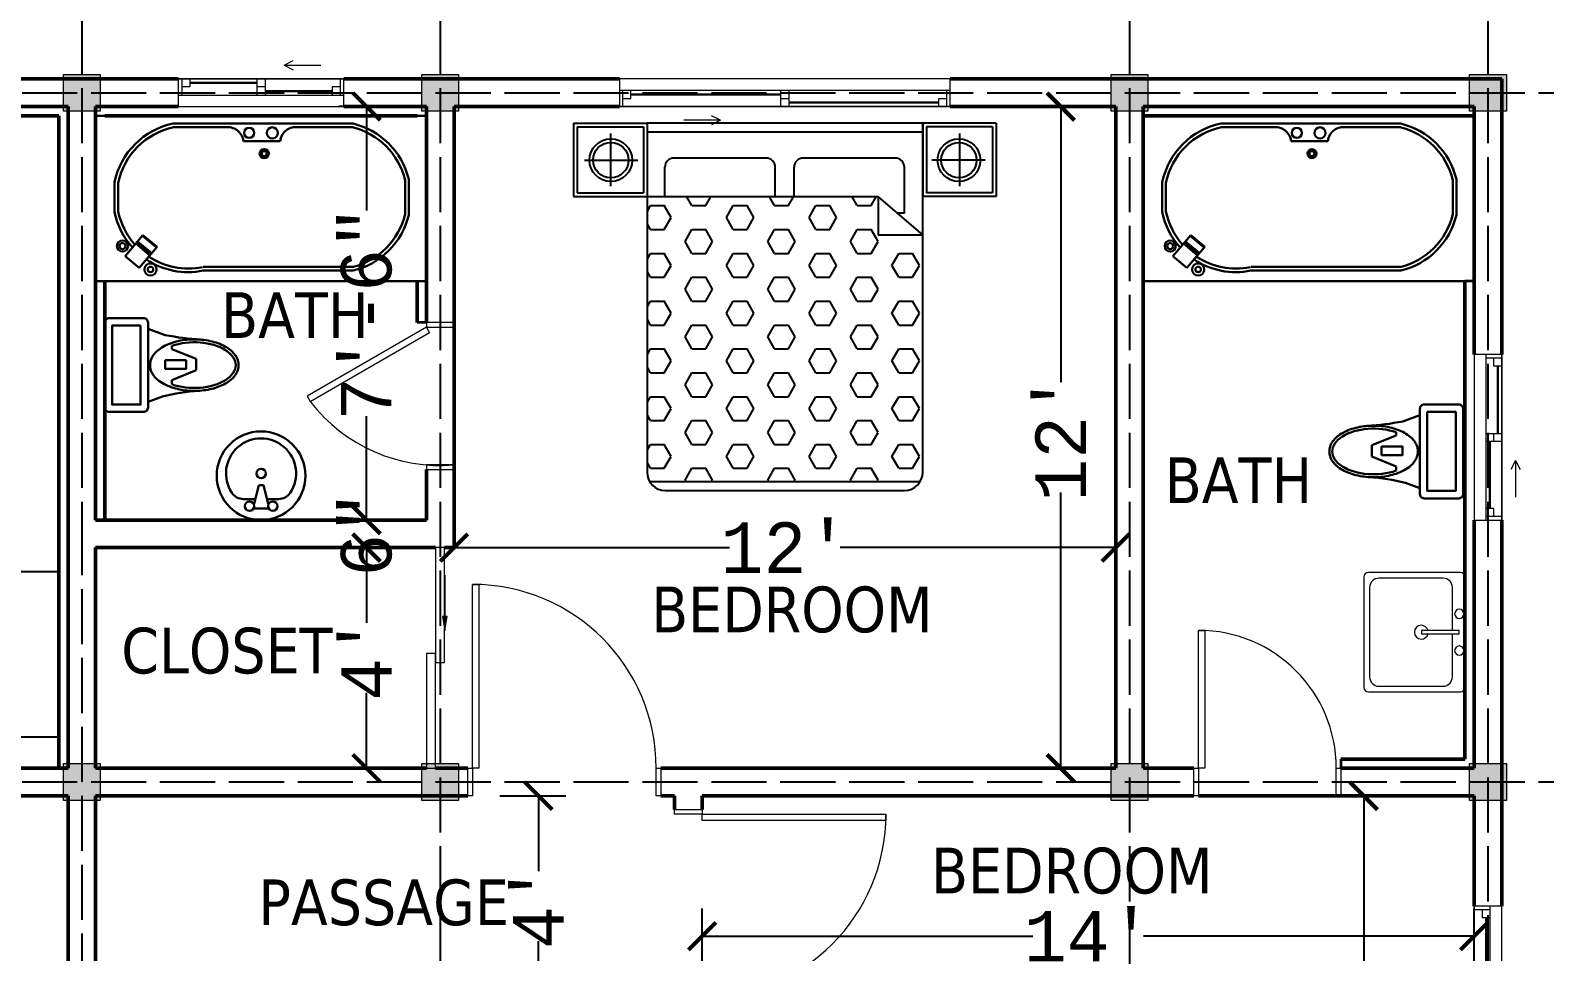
# Model space of a CAD drawing. Header units: inches. Extents: x 8351 to 42256, y 21052 to 33437.
# Drawn here: x 40196.5 to 40526, y 33030.8 to 33231.3 of the extents above; entities that cross this region are included whole.
import ezdxf

# ---------------------------------------------------------------- set-up
doc = ezdxf.new("R2010")
doc.units = ezdxf.units.IN
doc.header["$MEASUREMENT"] = 0
doc.linetypes.add('ACAD_ISO02W100', pattern=[15, 12, -3])
for name, color, linetype, lineweight in [('A-COLS', 52, 'Continuous', 9), ('A-DETL-GENF', 92, 'Continuous', 9), ('A-DIM', 7, 'Continuous', 25), ('A-DOOR', 10, 'Continuous', 13), ('A-DOOR-FRAM', 31, 'Continuous', 20), ('A-GLAZ', 160, 'Continuous', 13), ('A-PLUMBING', 6, 'Continuous', 30), ('A-TEXT', 7, 'Continuous', 25), ('A-WALL', 7, 'Continuous', 35), ('P-SANR-FIXT', 220, 'Continuous', 9)]:
    doc.layers.add(name, color=color, linetype=linetype, lineweight=lineweight)
doc.layers.add('A-FUNTURE', color=241, linetype='Continuous')
doc.layers.add('A-G-BEAM', color=8, linetype='ACAD_ISO02W100')
doc.styles.add('ATT', font='txt')
doc.styles.add('PDF Tahoma', font='tahoma.ttf')
doc.styles.get("Standard").update_dxf_attribs({"font": 'consolab.ttf', "height": 11})
doc.dimstyles.get("Standard").update_dxf_attribs({"dimtxt": 11, "dimasz": 6, "dimexe": 6, "dimexo": 16, "dimgap": 0.09, "dimtad": 0, "dimdec": 0, "dimzin": 0, "dimdsep": 46, "dimlunit": 4, "dimtxsty": 'Standard', "dimblk": 'ARCHTICK', "dimcen": 0.09, "dimclrd": 256, "dimclre": 256, "dimclrt": 256, "dimadec": 0, "dimazin": 0, "dimtfac": 1, "dimtdec": 0, "dimtix": 1, "dimtofl": 0, "dimtmove": 0, "dimatfit": 2, "dimldrblk": 'ARCHTICK', "dimfxl": 1, "dimtolj": 1, "dimtzin": 0, "dimlwd": -1, "dimlwe": -1, "dimarcsym": 0})

# ---------------------------------------------------------------- blocks, each defined once
blk = doc.blocks.new('M_Door-Interior-Single-Full Glass-Wood - M_Door-Interior-Single-Full Glass-Wood-325325-B-FLOOR-PLAN')
at = {"layer": 'A-DOOR', "lineweight": 20}
for p, q in [((13.62, -2.88), (15, -2.88)), ((13.62, -32.88), (13.62, -2.88)), ((15, -2.88), (15, -32.88)), ((15, -32.88), (13.62, -32.88))]:
    blk.add_line(p, q, dxfattribs=at)
at = {"layer": 'A-DOOR', "lineweight": 9}
blk.add_arc((15, -2.88), 30, 180, 270, dxfattribs=at)
at = {"layer": 'A-DOOR-FRAM'}
for p, q in [((-15.98, 3.13), (-15, 3.13)), ((-15.98, -2.88), (-15.98, 3.13)), ((-15, 3.13), (-15, -2.88)), ((15, 3.13), (15.98, 3.13)), ((15, -2.88), (15, 3.13)), ((15.98, 3.13), (15.98, -2.88)), ((-15, -2.88), (-15.98, -2.88)), ((15.98, -2.88), (15, -2.88))]:
    blk.add_line(p, q, dxfattribs=at)
blk = doc.blocks.new('M_Door-Interior-Single-6_Panel-Wood - M_Door-Interior-Single-6_Panel-Wood-325326-B-FLOOR-PLAN')
at = {"layer": 'A-DOOR', "lineweight": 20}
for p, q in [((18.62, -2.88), (20, -2.88)), ((18.62, -42.88), (18.62, -2.88)), ((20, -2.88), (20, -42.88)), ((20, -42.88), (18.62, -42.88))]:
    blk.add_line(p, q, dxfattribs=at)
at = {"layer": 'A-DOOR', "lineweight": 9}
blk.add_arc((20, -2.88), 40, 180, 270, dxfattribs=at)
at = {"layer": 'A-DOOR-FRAM'}
for p, q in [((-20.98, 3.13), (-20, 3.13)), ((-20.98, -2.88), (-20.98, 3.13)), ((-20, 3.13), (-20, -2.88)), ((20, 3.13), (20.98, 3.13)), ((20, -2.88), (20, 3.13)), ((20.98, 3.13), (20.98, -2.88)), ((-20, -2.88), (-20.98, -2.88)), ((20.98, -2.88), (20, -2.88))]:
    blk.add_line(p, q, dxfattribs=at)
blk = doc.blocks.new('M_Door-Double-Sliding - 1700 x 2000mm-325327-B-FLOOR-PLAN')
at = {"layer": 'A-DETL-GENF', "lineweight": 13}
blk.add_hatch(color=256, dxfattribs=at).paths.add_polyline_path([(9.01, 4.53), (6, 4), (9.01, 3.47)], flags=0)
at = {"layer": 'A-DETL-GENF'}
for p, q in [((9.01, 4.53), (6, 4)), ((18, 4), (6, 4)), ((6, 4), (9.01, 3.47)), ((9.01, 3.47), (9.01, 4.53))]:
    blk.add_line(p, q, dxfattribs=at)
at = {"layer": 'A-DOOR', "lineweight": 20}
for p, q in [((0.98, 8), (-24, 8)), ((-24, 8), (-24, 6.03)), ((0.98, 6.03), (0.98, 8)), ((-24, 6.03), (0.98, 6.03)), ((24, 6.03), (-0.98, 6.03)), ((-0.98, 6.03), (-0.98, 4.06)), ((-0.98, 4.06), (24, 4.06)), ((24, 4.06), (24, 6.03))]:
    blk.add_line(p, q, dxfattribs=at)
blk = doc.blocks.new('M_Window-Sliding-Double - 1500 x 1200mm-330903-B-FLOOR-PLAN')
at = {"layer": 'A-GLAZ'}
for p, q in [((14, 5.85), (16, 6.85)), ((14, 5.85), (16, 4.85)), ((14, 5.85), (22, 5.85)), ((36, 2.85), (-36, 2.85)), ((-36, -3.15), (36, -3.15))]:
    blk.add_line(p, q, dxfattribs=at)
at = {"layer": 'A-GLAZ', "lineweight": 20}
for p, q in [((-36, 2.85), (-36, -3.15)), ((-36, 2.85), (-33.5, 2.85)), ((-35.25, 2.85), (-35.25, -0.65)), ((-33.5, 1.1), (-35.25, 1.1)), ((-33.5, 2.85), (-33.5, 1.1)), ((-0.875, -0.65), (-0.875, 2.85)), ((-0.875, 2.85), (0.875, 2.85)), ((0.875, 1.1), (-0.875, 1.1)), ((0.875, 2.85), (0.875, -0.65)), ((33.5, 1.1), (33.5, -0.65)), ((35.25, 1.1), (33.5, 1.1)), ((35.25, 2.85), (36, 2.85)), ((35.25, 2.85), (35.25, -0.65)), ((36, -3.15), (36, 2.85)), ((-36, -0.65), (-35.25, -0.65)), ((-0.875, -0.65), (0.875, -0.65)), ((33.5, -0.65), (36, -0.65))]:
    blk.add_line(p, q, dxfattribs=at)
at = {"layer": 'A-GLAZ', "lineweight": 9}
for p, q in [((-33.5, 2.85), (-0.875, 2.85)), ((0.875, 2.85), (35.25, 2.85)), ((-35.25, -0.65), (-0.875, -0.65)), ((0.875, -0.65), (33.5, -0.65))]:
    blk.add_line(p, q, dxfattribs=at)
at = {"layer": 'A-GLAZ', "lineweight": 30}
for p, q in [((-33.5, 1.975), (-0.875, 1.975)), ((0.875, 0.225), (33.5, 0.225))]:
    blk.add_line(p, q, dxfattribs=at)
blk = doc.blocks.new('M_Window-Sliding-Double - 1500 x 1200mm 5-331504-B-FLOOR-PLAN')
at = {"layer": 'A-GLAZ'}
for p, q in [((5, 5.85), (7, 6.85)), ((5, 5.85), (7, 4.85)), ((5, 5.85), (13, 5.85)), ((18, 2.85), (-18, 2.85)), ((-18, -3.15), (18, -3.15))]:
    blk.add_line(p, q, dxfattribs=at)
at = {"layer": 'A-GLAZ', "lineweight": 20}
for p, q in [((-18, 2.85), (-18, -3.15)), ((-18, 2.85), (-15.5, 2.85)), ((-17.25, 2.85), (-17.25, -0.65)), ((-15.5, 1.1), (-17.25, 1.1)), ((-15.5, 2.85), (-15.5, 1.1)), ((-0.875, -0.65), (-0.875, 2.85)), ((-0.875, 2.85), (0.875, 2.85)), ((0.875, 1.1), (-0.875, 1.1)), ((0.875, 2.85), (0.875, -0.65)), ((15.5, 1.1), (15.5, -0.65)), ((17.25, 1.1), (15.5, 1.1)), ((17.25, 2.85), (18, 2.85)), ((17.25, 2.85), (17.25, -0.65)), ((18, -3.15), (18, 2.85)), ((-18, -0.65), (-17.25, -0.65)), ((-0.875, -0.65), (0.875, -0.65)), ((15.5, -0.65), (18, -0.65))]:
    blk.add_line(p, q, dxfattribs=at)
at = {"layer": 'A-GLAZ', "lineweight": 9}
for p, q in [((-15.5, 2.85), (-0.875, 2.85)), ((0.875, 2.85), (17.25, 2.85)), ((-17.25, -0.65), (-0.875, -0.65)), ((0.875, -0.65), (15.5, -0.65))]:
    blk.add_line(p, q, dxfattribs=at)
at = {"layer": 'A-GLAZ', "lineweight": 30}
for p, q in [((-15.5, 1.975), (-0.875, 1.975)), ((0.875, 0.225), (15.5, 0.225))]:
    blk.add_line(p, q, dxfattribs=at)
blk = doc.blocks.new('Refrigerator-2 door - 36 in top')
for p, q in [((0, -26.999999), (36, -26.999999)), ((11, -27.999999), (11, -28.999999)), ((11, -28.999999), (13, -28.999999)), ((12, -26.999999), (12, -28.999999)), ((13, -28.999999), (13, -27.999999))]:
    blk.add_line(p, q)
blk.add_lwpolyline([(0, -27.999999), (0, 0), (36, 0), (36, -27.999999)], close=True)
blk = doc.blocks.new('*X56')
at = {"color": 0, "ltscale": 120}
for p, q in [((62755.8, 38937.8), (62775, 38971.1)), ((62775, 38971.1), (62850, 38971.1)), ((62887.5, 38906.2), (62850, 38971.1)), ((63000, 38971.1), (62972.5, 39018.8)), ((63000, 38971.1), (63075, 38971.1)), ((63075, 38971.1), (63102.5, 39018.8)), ((63187.5, 38906.2), (63225, 38971.1)), ((63225, 38971.1), (63300, 38971.1)), ((63337.5, 38906.2), (63300, 38971.1)), ((63450, 38971.1), (63422.5, 39018.8)), ((63450, 38971.1), (63525, 38971.1)), ((63525, 38971.1), (63552.5, 39018.8)), ((63637.5, 38906.2), (63675, 38971.1)), ((63675, 38971.1), (63750, 38971.1)), ((63787.5, 38906.2), (63750, 38971.1)), ((63900, 38971.1), (63872.5, 39018.8)), ((63900, 38971.1), (63975, 38971.1)), ((63975, 38971.1), (64002.5, 39018.8)), ((62850, 38841.2), (62887.5, 38906.2)), ((63225, 38841.2), (63187.5, 38906.2)), ((63300, 38841.2), (63337.5, 38906.2)), ((63675, 38841.2), (63637.5, 38906.2)), ((63750, 38841.2), (63787.5, 38906.2)), ((62775, 38841.2), (62755.8, 38874.6)), ((62775, 38841.2), (62850, 38841.2)), ((62962.5, 38776.3), (63000, 38841.2)), ((63000, 38841.2), (63075, 38841.2)), ((63112.5, 38776.3), (63075, 38841.2)), ((63225, 38841.2), (63300, 38841.2)), ((63412.5, 38776.3), (63450, 38841.2)), ((63450, 38841.2), (63525, 38841.2)), ((63562.5, 38776.3), (63525, 38841.2)), ((63675, 38841.2), (63750, 38841.2)), ((63862.5, 38776.3), (63900, 38841.2)), ((63900, 38841.2), (63975, 38841.2)), ((64012.5, 38776.3), (63975, 38841.2)), ((63000, 38711.3), (62962.5, 38776.3)), ((63075, 38711.3), (63112.5, 38776.3)), ((63450, 38711.3), (63412.5, 38776.3)), ((63525, 38711.3), (63562.5, 38776.3)), ((63900, 38711.3), (63862.5, 38776.3)), ((63975, 38711.3), (64012.5, 38776.3)), ((62755.8, 38678), (62775, 38711.3)), ((62775, 38711.3), (62850, 38711.3)), ((62887.5, 38646.4), (62850, 38711.3)), ((62850, 38581.4), (62887.5, 38646.4)), ((63000, 38711.3), (63075, 38711.3)), ((63187.5, 38646.4), (63225, 38711.3)), ((63225, 38581.4), (63187.5, 38646.4)), ((63225, 38711.3), (63300, 38711.3)), ((63337.5, 38646.4), (63300, 38711.3)), ((63300, 38581.4), (63337.5, 38646.4)), ((63450, 38711.3), (63525, 38711.3)), ((63637.5, 38646.4), (63675, 38711.3)), ((63675, 38581.4), (63637.5, 38646.4)), ((63675, 38711.3), (63750, 38711.3)), ((63787.5, 38646.4), (63750, 38711.3)), ((63750, 38581.4), (63787.5, 38646.4)), ((63900, 38711.3), (63975, 38711.3)), ((64087.5, 38646.4), (64125, 38711.3)), ((64125, 38581.4), (64087.5, 38646.4)), ((64125, 38711.3), (64200, 38711.3)), ((64237.5, 38646.4), (64200, 38711.3)), ((64200, 38581.4), (64237.5, 38646.4)), ((62775, 38581.4), (62755.8, 38614.8)), ((62775, 38581.4), (62850, 38581.4)), ((62962.5, 38516.5), (63000, 38581.4)), ((63000, 38581.4), (63075, 38581.4)), ((63112.5, 38516.5), (63075, 38581.4)), ((63225, 38581.4), (63300, 38581.4)), ((63412.5, 38516.5), (63450, 38581.4)), ((63450, 38581.4), (63525, 38581.4)), ((63562.5, 38516.5), (63525, 38581.4)), ((63675, 38581.4), (63750, 38581.4)), ((63862.5, 38516.5), (63900, 38581.4)), ((63900, 38581.4), (63975, 38581.4)), ((64012.5, 38516.5), (63975, 38581.4)), ((64125, 38581.4), (64200, 38581.4)), ((63000, 38451.5), (62962.5, 38516.5)), ((63075, 38451.5), (63112.5, 38516.5)), ((63450, 38451.5), (63412.5, 38516.5)), ((63525, 38451.5), (63562.5, 38516.5)), ((63900, 38451.5), (63862.5, 38516.5)), ((63975, 38451.5), (64012.5, 38516.5)), ((62755.8, 38418.2), (62775, 38451.5)), ((62775, 38451.5), (62850, 38451.5)), ((62887.5, 38386.6), (62850, 38451.5)), ((63000, 38451.5), (63075, 38451.5)), ((63187.5, 38386.6), (63225, 38451.5)), ((63225, 38451.5), (63300, 38451.5)), ((63337.5, 38386.6), (63300, 38451.5)), ((63450, 38451.5), (63525, 38451.5)), ((63637.5, 38386.6), (63675, 38451.5)), ((63675, 38451.5), (63750, 38451.5)), ((63787.5, 38386.6), (63750, 38451.5)), ((63900, 38451.5), (63975, 38451.5)), ((64087.5, 38386.6), (64125, 38451.5)), ((64125, 38451.5), (64200, 38451.5)), ((64237.5, 38386.6), (64200, 38451.5)), ((62775, 38321.6), (62755.8, 38354.9)), ((62775, 38321.6), (62850, 38321.6)), ((62850, 38321.6), (62887.5, 38386.6)), ((62962.5, 38256.7), (63000, 38321.6)), ((63000, 38321.6), (63075, 38321.6)), ((63112.5, 38256.7), (63075, 38321.6)), ((63225, 38321.6), (63187.5, 38386.6)), ((63225, 38321.6), (63300, 38321.6)), ((63300, 38321.6), (63337.5, 38386.6)), ((63412.5, 38256.7), (63450, 38321.6)), ((63450, 38321.6), (63525, 38321.6)), ((63562.5, 38256.7), (63525, 38321.6)), ((63675, 38321.6), (63637.5, 38386.6)), ((63675, 38321.6), (63750, 38321.6)), ((63750, 38321.6), (63787.5, 38386.6)), ((63862.5, 38256.7), (63900, 38321.6)), ((63900, 38321.6), (63975, 38321.6)), ((64012.5, 38256.7), (63975, 38321.6)), ((64125, 38321.6), (64087.5, 38386.6)), ((64125, 38321.6), (64200, 38321.6)), ((64200, 38321.6), (64237.5, 38386.6)), ((63000, 38191.7), (62962.5, 38256.7)), ((63075, 38191.7), (63112.5, 38256.7)), ((63450, 38191.7), (63412.5, 38256.7)), ((63525, 38191.7), (63562.5, 38256.7)), ((63900, 38191.7), (63862.5, 38256.7)), ((63975, 38191.7), (64012.5, 38256.7)), ((62755.8, 38158.4), (62775, 38191.7)), ((62775, 38191.7), (62850, 38191.7)), ((62887.5, 38126.8), (62850, 38191.7)), ((63000, 38191.7), (63075, 38191.7)), ((63187.5, 38126.8), (63225, 38191.7)), ((63225, 38191.7), (63300, 38191.7)), ((63337.5, 38126.8), (63300, 38191.7)), ((63450, 38191.7), (63525, 38191.7)), ((63637.5, 38126.8), (63675, 38191.7)), ((63675, 38191.7), (63750, 38191.7)), ((63787.5, 38126.8), (63750, 38191.7)), ((63900, 38191.7), (63975, 38191.7)), ((64087.5, 38126.8), (64125, 38191.7)), ((64125, 38191.7), (64200, 38191.7)), ((64237.5, 38126.8), (64200, 38191.7)), ((62775, 38061.8), (62755.8, 38095.1)), ((62850, 38061.8), (62887.5, 38126.8)), ((63225, 38061.8), (63187.5, 38126.8)), ((63300, 38061.8), (63337.5, 38126.8)), ((63675, 38061.8), (63637.5, 38126.8)), ((63750, 38061.8), (63787.5, 38126.8)), ((64125, 38061.8), (64087.5, 38126.8)), ((64200, 38061.8), (64237.5, 38126.8)), ((62775, 38061.8), (62850, 38061.8)), ((62962.5, 37996.9), (63000, 38061.8)), ((63000, 37931.9), (62962.5, 37996.9)), ((63000, 38061.8), (63075, 38061.8)), ((63112.5, 37996.9), (63075, 38061.8)), ((63075, 37931.9), (63112.5, 37996.9)), ((63225, 38061.8), (63300, 38061.8)), ((63412.5, 37996.9), (63450, 38061.8)), ((63450, 37931.9), (63412.5, 37996.9)), ((63450, 38061.8), (63525, 38061.8)), ((63562.5, 37996.9), (63525, 38061.8)), ((63525, 37931.9), (63562.5, 37996.9)), ((63675, 38061.8), (63750, 38061.8)), ((63862.5, 37996.9), (63900, 38061.8)), ((63900, 37931.9), (63862.5, 37996.9)), ((63900, 38061.8), (63975, 38061.8)), ((64012.5, 37996.9), (63975, 38061.8)), ((63975, 37931.9), (64012.5, 37996.9)), ((64125, 38061.8), (64200, 38061.8)), ((62755.8, 37898.6), (62775, 37931.9)), ((62775, 37931.9), (62850, 37931.9)), ((62887.5, 37867), (62850, 37931.9)), ((63000, 37931.9), (63075, 37931.9)), ((63187.5, 37867), (63225, 37931.9)), ((63225, 37931.9), (63300, 37931.9)), ((63337.5, 37867), (63300, 37931.9)), ((63450, 37931.9), (63525, 37931.9)), ((63637.5, 37867), (63675, 37931.9)), ((63675, 37931.9), (63750, 37931.9)), ((63787.5, 37867), (63750, 37931.9)), ((63900, 37931.9), (63975, 37931.9)), ((64087.5, 37867), (64125, 37931.9)), ((64125, 37931.9), (64200, 37931.9)), ((64237.5, 37867), (64200, 37931.9)), ((62775, 37802), (62755.8, 37835.3)), ((62850, 37802), (62887.5, 37867)), ((63225, 37802), (63187.5, 37867)), ((63300, 37802), (63337.5, 37867)), ((63675, 37802), (63637.5, 37867)), ((63750, 37802), (63787.5, 37867)), ((64125, 37802), (64087.5, 37867)), ((64200, 37802), (64237.5, 37867)), ((62775, 37802), (62850, 37802)), ((62962.5, 37737.1), (63000, 37802)), ((63000, 37672.1), (62962.5, 37737.1)), ((63000, 37802), (63075, 37802)), ((63112.5, 37737.1), (63075, 37802)), ((63075, 37672.1), (63112.5, 37737.1)), ((63225, 37802), (63300, 37802)), ((63412.5, 37737.1), (63450, 37802)), ((63450, 37672.1), (63412.5, 37737.1)), ((63450, 37802), (63525, 37802)), ((63562.5, 37737.1), (63525, 37802)), ((63525, 37672.1), (63562.5, 37737.1)), ((63675, 37802), (63750, 37802)), ((63862.5, 37737.1), (63900, 37802)), ((63900, 37672.1), (63862.5, 37737.1)), ((63900, 37802), (63975, 37802)), ((64012.5, 37737.1), (63975, 37802)), ((63975, 37672.1), (64012.5, 37737.1)), ((64125, 37802), (64200, 37802)), ((62755.8, 37638.8), (62775, 37672.1)), ((62775, 37672.1), (62850, 37672.1)), ((62887.5, 37607.2), (62850, 37672.1)), ((63000, 37672.1), (63075, 37672.1)), ((63187.5, 37607.2), (63225, 37672.1)), ((63225, 37672.1), (63300, 37672.1)), ((63337.5, 37607.2), (63300, 37672.1)), ((63450, 37672.1), (63525, 37672.1)), ((63637.5, 37607.2), (63675, 37672.1)), ((63675, 37672.1), (63750, 37672.1)), ((63787.5, 37607.2), (63750, 37672.1)), ((63900, 37672.1), (63975, 37672.1)), ((64087.5, 37607.2), (64125, 37672.1)), ((64125, 37672.1), (64200, 37672.1)), ((64237.5, 37607.2), (64200, 37672.1)), ((62775, 37542.2), (62755.8, 37575.5)), ((62850, 37542.2), (62887.5, 37607.2)), ((63225, 37542.2), (63187.5, 37607.2)), ((63300, 37542.2), (63337.5, 37607.2)), ((63675, 37542.2), (63637.5, 37607.2)), ((63750, 37542.2), (63787.5, 37607.2)), ((64125, 37542.2), (64087.5, 37607.2)), ((64200, 37542.2), (64237.5, 37607.2)), ((62775, 37542.2), (62850, 37542.2)), ((62962.5, 37477.2), (63000, 37542.2)), ((63000, 37542.2), (63075, 37542.2)), ((63112.5, 37477.2), (63075, 37542.2)), ((63225, 37542.2), (63300, 37542.2)), ((63412.5, 37477.2), (63450, 37542.2)), ((63450, 37542.2), (63525, 37542.2)), ((63562.5, 37477.2), (63525, 37542.2)), ((63675, 37542.2), (63750, 37542.2)), ((63862.5, 37477.2), (63900, 37542.2)), ((63900, 37542.2), (63975, 37542.2)), ((64012.5, 37477.2), (63975, 37542.2)), ((64125, 37542.2), (64200, 37542.2)), ((62966.3, 37470.6), (62962.5, 37477.2)), ((63108.7, 37470.6), (63112.5, 37477.2)), ((63416.3, 37470.6), (63412.5, 37477.2)), ((63558.7, 37470.6), (63562.5, 37477.2)), ((63866.3, 37470.6), (63862.5, 37477.2)), ((64008.7, 37470.6), (64012.5, 37477.2))]:
    blk.add_line(p, q, dxfattribs=at)
blk = doc.blocks.new('A$C7B615FF4')
at = {"color": 6}
for p, q in [((84.7, 414.2), (54.7, 493)), ((418.8, 399.8), (452.3, 493)), ((150.8, 363.6), (172.7, 363.6)), ((172.7, 363.6), (228.2, 231)), ((288.6, 231), (341.7, 363.6)), ((341.7, 363.6), (359.3, 363.6)), ((228.2, 231), (288.6, 231))]:
    blk.add_line(p, q, dxfattribs=at)
blk.add_lwpolyline([(510.2, 517), (510.2, 704.1, 0.414214), (486.2, 728.1), (24, 728.1, 0.414214), (0, 704.1), (0, 517, 0.414214), (24, 493), (486.2, 493, 0.414214)], format="xyb", close=True, dxfattribs=at)
for points in [[(470.2, 533), (470.2, 688.1), (40, 688.1), (40, 533)], [(281.9, 284.7), (281.9, 398.9), (234.9, 398.9), (234.9, 284.7)]]:
    blk.add_lwpolyline(points, close=True, dxfattribs=at)
for centre, radius, start, end in [((-979.3, 146.8), 1097, 3.62928, 14.10578), ((1726.6, 133), 1334.7, 168.47096, 176.90346)]:
    blk.add_arc(centre, radius, start, end, dxfattribs=at)
blk.add_ellipse((255.1, 241), major_axis=(0, -225), ratio=0.552239, start_param=4.13653, end_param=8.429841, dxfattribs=at)
blk.add_open_spline([(255.1, 0), (259.5, 0), (263.9, 0.3), (272.7, 1.7), (277, 2.8), (285.6, 5.5), (289.8, 7.1), (298.1, 11.1), (302.1, 13.4), (313.7, 21), (321, 27.1), (334.7, 41.2), (341.1, 49.2), (354.1, 68.5), (360.5, 80.1), (371.8, 105.3), (376.7, 118.8), (384.8, 147.2), (388.1, 162.1), (392.9, 192.6), (394.4, 208.3), (395.6, 239.9), (395.4, 255.8), (393.1, 287.2), (391.1, 302.7), (385.3, 332.8), (381.6, 347.3), (372.5, 374.9), (367.2, 387.9), (355.1, 412), (348.3, 423), (333.3, 442.7), (325.2, 451.3), (311.1, 462.8), (305.6, 466.6), (294.1, 473.1), (288.2, 475.7), (276, 479.7), (269.8, 481), (257.3, 482.3), (251, 482.2), (238.5, 480.7), (232.3, 479.2), (220.2, 475), (214.3, 472.2), (202.9, 465.5), (197.4, 461.6), (186.9, 452.7), (181.8, 447.7), (168, 432), (159.8, 420.1), (145.3, 393.5), (139, 378.9), (129.4, 350.3), (125.8, 336.6), (120, 308.3), (117.8, 293.7), (115.2, 264.1), (114.6, 249), (115.1, 219), (116.2, 204.1), (119.8, 174.8), (122.4, 160.4), (129.2, 132.7), (133.3, 119.5), (142.9, 94.4), (148.4, 82.6), (160.7, 60.9), (167.5, 51.1), (179.9, 36.3), (185.3, 30.9), (196.5, 21.1), (202.4, 16.9), (214.6, 9.7), (221, 6.7), (232.7, 2.8), (238, 1.6), (247.2, 0.3), (251.1, 0), (255.1, 0)], degree=3, knots=[0, 0, 0, 0, 0.086589, 0.086589, 0.173179, 0.173179, 0.259768, 0.259768, 0.346358, 0.346358, 0.516172, 0.516172, 0.685987, 0.685987, 0.889084, 0.889084, 1.092182, 1.092182, 1.29528, 1.29528, 1.498377, 1.498377, 1.701475, 1.701475, 1.904573, 1.904573, 2.10767, 2.10767, 2.310768, 2.310768, 2.513866, 2.513866, 2.716963, 2.716963, 2.840061, 2.840061, 2.963158, 2.963158, 3.086255, 3.086255, 3.209352, 3.209352, 3.332449, 3.332449, 3.455546, 3.455546, 3.578643, 3.578643, 3.701741, 3.701741, 3.933446, 3.933446, 4.165152, 4.165152, 4.357552, 4.357552, 4.549953, 4.549953, 4.742353, 4.742353, 4.934754, 4.934754, 5.127155, 5.127155, 5.319555, 5.319555, 5.511956, 5.511956, 5.704356, 5.704356, 5.83648, 5.83648, 5.968605, 5.968605, 6.100729, 6.100729, 6.206235, 6.206235, 6.283185, 6.283185, 6.283185, 6.283185], dxfattribs=at)
blk = doc.blocks.new('P15LAV05')
at = {"color": 0, "linetype": 'ByBlock'}
for p, q in [((114.3, 31.8), (114.3, 95)), ((63.5, -38.1), (63.5, 38.1)), ((190.5, 12.7), (88.9, 38.1)), ((190.5, -12.7), (190.5, 12.7)), ((88.9, -38.1), (190.5, -12.7)), ((114.3, -95), (114.3, -31.8))]:
    blk.add_line(p, q, dxfattribs=at)
for centre, radius in [((241.3, 0), 241.3), ((76.2, 63.5), 25.4), ((254, 0), 25.4), ((76.2, -63.5), 25.4)]:
    blk.add_circle(centre, radius, dxfattribs=at)
for centre, radius, start, end in [((254, 0), 190.5, 236.25101, 123.74899), ((190.5, 95), 76.2, 123.74899, 180), ((190.5, -95), 76.2, 180, 236.25101)]:
    blk.add_arc(centre, radius, start, end, dxfattribs=at)
at = {"color": 0, "linetype": 'ByBlock', "style": 'ATT'}
for tag, p, flags in [('ITEM', (0, -457.2), 3), ('ROOM_NUMBER', (0, -685.8), 1)]:
    blk.add_attdef(tag, p, '', height=152.4, dxfattribs=dict(at, flags=flags))
blk = doc.blocks.new('Sink-Single-2D - 26_ x 22_-554971-FLOOR-PLAN')
at = {"layer": 'P-SANR-FIXT'}
for p, q in [((0.06, 25), (0.06, 5)), ((0.06, 25), (0.06, 5)), ((25.06, 26), (1.06, 26)), ((25.06, 26), (1.06, 26)), ((22.81, 24.75), (3.31, 24.75)), ((26.06, 5), (26.06, 25)), ((26.06, 5), (26.06, 25)), ((1.31, 22.75), (1.31, 8.75)), ((24.81, 8.75), (24.81, 22.75)), ((13.43, 13.5), (12.68, 13.5)), ((12.68, 13.5), (12.68, 5.25)), ((13.43, 5.25), (13.43, 13.5)), ((3.31, 6.75), (12.68, 6.75)), ((13.43, 6.75), (22.81, 6.75)), ((1.06, 4), (25.06, 4)), ((1.06, 4), (25.06, 4)), ((12.68, 5.25), (13.43, 5.25))]:
    blk.add_line(p, q, dxfattribs=at)
for centre, radius, start, end in [((1.06, 25), 1, 90, 180), ((1.06, 25), 1, 90, 180), ((3.31, 22.75), 2, 90, 180), ((22.81, 22.75), 2, 360, 90), ((25.06, 25), 1, 0, 90), ((25.06, 25), 1, 0, 90), ((13.06, 13.5), 1.5, 360, 180), ((13.06, 13.5), 1.5, 180, 255.5225), ((13.06, 13.5), 1.5, 284.4775, 0), ((3.31, 8.75), 2, 180, 270), ((22.81, 8.75), 2, 270, 0), ((1.06, 5), 1, 180, 270), ((1.06, 5), 1, 180, 270), ((9.06, 5.25), 1, 360, 180), ((9.06, 5.25), 1, 180, 360), ((17.06, 5.25), 1, 360, 180), ((17.06, 5.25), 1, 180, 360), ((25.06, 5), 1, 270, 360), ((25.06, 5), 1, 270, 0)]:
    blk.add_arc(centre, radius, start, end, dxfattribs=at)
blk = doc.blocks.new('_ArchTick')
at = {"color": 0, "linetype": 'ByBlock', "const_width": 0.15}
blk.add_lwpolyline([(-0.5, -0.5), (0.5, 0.5)], dxfattribs=at)
blk = doc.blocks.new('*D92')
at = {"layer": 'A-DIM', "transparency": 16777216}
for p, q in [((40416.7, 33214.72), (40414.73, 33214.72)), ((40420.73, 33214.72), (40420.73, 33154.75)), ((40420.73, 33070.72), (40420.73, 33130.69)), ((40416.7, 33070.72), (40414.73, 33070.72))]:
    blk.add_line(p, q, dxfattribs=at)
at = {"layer": 'Defpoints', "color": 0, "transparency": 16777216}
for p in [(40432.7, 33214.72), (40420.73, 33070.72), (40432.7, 33070.72)]:
    blk.add_point(p, dxfattribs=at)
at = {"layer": 'A-DIM', "transparency": 16777216, "xscale": 6, "yscale": 6, "zscale": 6}
for p, rotation in [((40420.73, 33214.72), 90), ((40420.73, 33070.72), 270)]:
    blk.add_blockref('_ArchTick', p, dxfattribs=dict(at, rotation=rotation))
at = {"layer": 'A-DIM', "transparency": 16777216, "insert": (40420.73, 33142.72), "char_height": 11, "attachment_point": 5, "rotation": 90}
blk.add_mtext("\\A1;12'", dxfattribs=at)
blk = doc.blocks.new('*D93')
at = {"layer": 'A-DIM', "transparency": 16777216}
for p, q in [((40288.7, 33134.72), (40288.7, 33124.72)), ((40432.7, 33134.72), (40432.7, 33124.72)), ((40288.7, 33118.72), (40348.67, 33118.72)), ((40432.7, 33118.72), (40372.72, 33118.72))]:
    blk.add_line(p, q, dxfattribs=at)
at = {"layer": 'Defpoints', "color": 0, "transparency": 16777216}
for p in [(40288.7, 33118.72), (40432.7, 33118.72), (40432.7, 33118.72)]:
    blk.add_point(p, dxfattribs=at)
at = {"layer": 'A-DIM', "transparency": 16777216, "xscale": 6, "yscale": 6, "zscale": 6, "rotation": 180}
blk.add_blockref('_ArchTick', (40288.7, 33118.72), dxfattribs=at)
at = {"layer": 'A-DIM', "transparency": 16777216, "xscale": 6, "yscale": 6, "zscale": 6}
blk.add_blockref('_ArchTick', (40432.7, 33118.72), dxfattribs=at)
at = {"layer": 'A-DIM', "transparency": 16777216, "insert": (40360.7, 33118.72), "char_height": 11, "attachment_point": 5}
blk.add_mtext("\\A1;12'", dxfattribs=at)
blk = doc.blocks.new('*D95')
at = {"layer": 'A-DIM', "transparency": 16777216}
for p, q in [((40342.7, 32960.72), (40342.7, 33040.16)), ((40510.7, 32960.72), (40510.7, 33040.16)), ((40342.7, 33034.16), (40414.67, 33034.16)), ((40510.7, 33034.16), (40438.72, 33034.16))]:
    blk.add_line(p, q, dxfattribs=at)
at = {"layer": 'Defpoints', "color": 0, "transparency": 16777216}
for p in [(40510.7, 33034.16), (40342.7, 32944.72), (40510.7, 32944.72)]:
    blk.add_point(p, dxfattribs=at)
at = {"layer": 'A-DIM', "transparency": 16777216, "xscale": 6, "yscale": 6, "zscale": 6, "rotation": 180}
blk.add_blockref('_ArchTick', (40342.7, 33034.16), dxfattribs=at)
at = {"layer": 'A-DIM', "transparency": 16777216, "xscale": 6, "yscale": 6, "zscale": 6}
blk.add_blockref('_ArchTick', (40510.7, 33034.16), dxfattribs=at)
at = {"layer": 'A-DIM', "transparency": 16777216, "insert": (40426.7, 33034.16), "char_height": 11, "attachment_point": 5}
blk.add_mtext("\\A1;14'", dxfattribs=at)
blk = doc.blocks.new('*D96')
at = {"layer": 'A-DIM', "transparency": 16777216}
for p, q in [((40494.7, 33064.72), (40480.65, 33064.72)), ((40486.65, 33064.72), (40486.65, 33016.75)), ((40486.65, 32944.72), (40486.65, 32992.69)), ((40494.7, 32944.72), (40480.65, 32944.72))]:
    blk.add_line(p, q, dxfattribs=at)
at = {"layer": 'Defpoints', "color": 0, "transparency": 16777216}
for p in [(40510.7, 33064.72), (40486.65, 32944.72), (40510.7, 32944.72)]:
    blk.add_point(p, dxfattribs=at)
at = {"layer": 'A-DIM', "transparency": 16777216, "xscale": 6, "yscale": 6, "zscale": 6}
for p, rotation in [((40486.65, 33064.72), 90), ((40486.65, 32944.72), 270)]:
    blk.add_blockref('_ArchTick', p, dxfattribs=dict(at, rotation=rotation))
at = {"layer": 'A-DIM', "transparency": 16777216, "insert": (40486.65, 33004.72), "char_height": 11, "attachment_point": 5, "rotation": 90}
blk.add_mtext("\\A1;10'", dxfattribs=at)
blk = doc.blocks.new('*D164')
at = {"layer": 'A-DIM', "transparency": 16777216}
for p, q in [((40298.7, 33064.72), (40313.06, 33064.72)), ((40307.06, 33064.72), (40307.06, 33048.33)), ((40307.06, 33016.72), (40307.06, 33033.11)), ((40298.7, 33016.72), (40313.06, 33016.72))]:
    blk.add_line(p, q, dxfattribs=at)
at = {"layer": 'Defpoints', "color": 0, "transparency": 16777216}
for p in [(40282.7, 33064.72), (40307.06, 33064.72), (40282.7, 33016.72)]:
    blk.add_point(p, dxfattribs=at)
at = {"layer": 'A-DIM', "transparency": 16777216, "xscale": 6, "yscale": 6, "zscale": 6}
for p, rotation in [((40307.06, 33064.72), 90), ((40307.06, 33016.72), 270)]:
    blk.add_blockref('_ArchTick', p, dxfattribs=dict(at, rotation=rotation))
at = {"layer": 'A-DIM', "transparency": 16777216, "insert": (40307.06, 33040.72), "char_height": 11, "attachment_point": 5, "rotation": 90}
blk.add_mtext("\\A1;4'", dxfattribs=at)
blk = doc.blocks.new('*D165')
at = {"layer": 'A-DIM', "transparency": 16777216}
for p, q in [((40262.7, 33118.72), (40275.66, 33118.72)), ((40269.66, 33118.72), (40269.66, 33102.33)), ((40269.66, 33070.72), (40269.66, 33087.11)), ((40262.7, 33070.72), (40275.66, 33070.72))]:
    blk.add_line(p, q, dxfattribs=at)
at = {"layer": 'Defpoints', "color": 0, "transparency": 16777216}
for p in [(40246.7, 33118.72), (40269.66, 33118.72), (40246.7, 33070.72)]:
    blk.add_point(p, dxfattribs=at)
at = {"layer": 'A-DIM', "transparency": 16777216, "xscale": 6, "yscale": 6, "zscale": 6}
for p, rotation in [((40269.66, 33118.72), 90), ((40269.66, 33070.72), 270)]:
    blk.add_blockref('_ArchTick', p, dxfattribs=dict(at, rotation=rotation))
at = {"layer": 'A-DIM', "transparency": 16777216, "insert": (40269.66, 33094.72), "char_height": 11, "attachment_point": 5, "rotation": 90}
blk.add_mtext("\\A1;4'", dxfattribs=at)
blk = doc.blocks.new('*D166')
at = {"layer": 'A-DIM', "transparency": 16777216}
for p, q in [((40269.66, 33124.72), (40269.66, 33130.72)), ((40266.7, 33124.72), (40263.66, 33124.72)), ((40262.7, 33118.72), (40275.66, 33118.72)), ((40269.66, 33118.72), (40269.66, 33112.72))]:
    blk.add_line(p, q, dxfattribs=at)
at = {"layer": 'Defpoints', "color": 0, "transparency": 16777216}
for p in [(40269.66, 33124.72), (40282.7, 33124.72), (40246.7, 33118.72)]:
    blk.add_point(p, dxfattribs=at)
at = {"layer": 'A-DIM', "transparency": 16777216, "xscale": 6, "yscale": 6, "zscale": 6}
for p, rotation in [((40269.66, 33124.72), 270), ((40269.66, 33118.72), 90)]:
    blk.add_blockref('_ArchTick', p, dxfattribs=dict(at, rotation=rotation))
at = {"layer": 'A-DIM', "transparency": 16777216, "insert": (40269.66, 33121.72), "char_height": 11, "attachment_point": 5, "rotation": 90}
blk.add_mtext('\\A1;6"', dxfattribs=at)
blk = doc.blocks.new('*D167')
at = {"layer": 'A-DIM', "transparency": 16777216}
for p, q in [((40266.7, 33214.72), (40263.66, 33214.72)), ((40269.66, 33214.72), (40269.66, 33192.1)), ((40269.66, 33124.72), (40269.66, 33147.34)), ((40266.7, 33124.72), (40263.66, 33124.72))]:
    blk.add_line(p, q, dxfattribs=at)
at = {"layer": 'Defpoints', "color": 0, "transparency": 16777216}
for p in [(40269.66, 33214.72), (40282.7, 33214.72), (40282.7, 33124.72)]:
    blk.add_point(p, dxfattribs=at)
at = {"layer": 'A-DIM', "transparency": 16777216, "xscale": 6, "yscale": 6, "zscale": 6}
for p, rotation in [((40269.66, 33214.72), 90), ((40269.66, 33124.72), 270)]:
    blk.add_blockref('_ArchTick', p, dxfattribs=dict(at, rotation=rotation))
at = {"layer": 'A-DIM', "transparency": 16777216, "insert": (40269.66, 33169.72), "char_height": 11, "attachment_point": 5, "rotation": 90}
blk.add_mtext('\\A1;7\'-6"', dxfattribs=at)

msp = doc.modelspace()

# ---------------------------------------------------------------- hatches: boundary and pattern name
at = {"layer": 'A-COLS'}
h = msp.add_hatch(color=1, dxfattribs=at)
h.dxf.hatch_style = 1
h.paths.add_polyline_path([(40211.7, 33221.72), (40203.7, 33221.72), (40203.7, 33213.72), (40211.7, 33213.72)])
h = msp.add_hatch(color=1, dxfattribs=at)
h.dxf.hatch_style = 1
h.paths.add_polyline_path([(40289.7, 33221.72), (40281.7, 33221.72), (40281.7, 33213.72), (40289.7, 33213.72)])
h = msp.add_hatch(color=1, dxfattribs=at)
h.dxf.hatch_style = 1
h.paths.add_polyline_path([(40439.7, 33221.72), (40431.7, 33221.72), (40431.7, 33213.72), (40439.7, 33213.72)])
h = msp.add_hatch(color=1, dxfattribs=at)
h.dxf.hatch_style = 1
h.paths.add_polyline_path([(40517.7, 33221.72), (40509.7, 33221.72), (40509.7, 33213.72), (40517.7, 33213.72)])
h = msp.add_hatch(color=1, dxfattribs=at)
h.dxf.hatch_style = 1
h.paths.add_polyline_path([(40211.7, 33071.72), (40203.7, 33071.72), (40203.7, 33063.72), (40211.7, 33063.72)])
h = msp.add_hatch(color=1, dxfattribs=at)
h.dxf.hatch_style = 1
h.paths.add_polyline_path([(40289.7, 33071.72), (40281.7, 33071.72), (40281.7, 33063.72), (40289.7, 33063.72)])
h = msp.add_hatch(color=1, dxfattribs=at)
h.dxf.hatch_style = 1
h.paths.add_polyline_path([(40439.7, 33071.72), (40431.7, 33071.72), (40431.7, 33063.72), (40439.7, 33063.72)])
h = msp.add_hatch(color=1, dxfattribs=at)
h.dxf.hatch_style = 1
h.paths.add_polyline_path([(40517.7, 33071.72), (40509.7, 33071.72), (40509.7, 33063.72), (40517.7, 33063.72)])

# ---------------------------------------------------------------- linework, layer by layer
at = {"layer": 'A-COLS', "color": 7}
for points in [[(40203.7, 33221.72), (40211.7, 33221.72), (40211.7, 33213.72), (40203.7, 33213.72)], [(40281.7, 33221.72), (40289.7, 33221.72), (40289.7, 33213.72), (40281.7, 33213.72)], [(40431.7, 33221.72), (40439.7, 33221.72), (40439.7, 33213.72), (40431.7, 33213.72)], [(40509.7, 33221.72), (40517.7, 33221.72), (40517.7, 33213.72), (40509.7, 33213.72)], [(40203.7, 33071.72), (40211.7, 33071.72), (40211.7, 33063.72), (40203.7, 33063.72)], [(40281.7, 33071.72), (40289.7, 33071.72), (40289.7, 33063.72), (40281.7, 33063.72)], [(40431.7, 33071.72), (40439.7, 33071.72), (40439.7, 33063.72), (40431.7, 33063.72)], [(40509.7, 33071.72), (40517.7, 33071.72), (40517.7, 33063.72), (40509.7, 33063.72)]]:
    msp.add_lwpolyline(points, close=True, dxfattribs=at)
at = {"layer": 'A-DOOR', "lineweight": 20}
for p, q in [((40282.7, 33166.72), (40256.71, 33151.72)), ((40257.4, 33150.52), (40283.38, 33165.52)), ((40283.38, 33165.52), (40282.7, 33166.72)), ((40256.71, 33151.72), (40257.4, 33150.52))]:
    msp.add_line(p, q, dxfattribs=at)
msp.add_arc((40285.7, 33172.28), 35.69, 217.5619, 274.8217, dxfattribs=at)
at = {"layer": 'A-DOOR-FRAM'}
for p, q in [((40282.7, 33167.7), (40282.7, 33166.72)), ((40288.7, 33167.7), (40282.7, 33167.7)), ((40288.7, 33166.72), (40288.7, 33167.7)), ((40282.7, 33166.72), (40288.7, 33166.72)), ((40288.7, 33136.72), (40282.7, 33136.72)), ((40282.7, 33136.72), (40282.7, 33135.73)), ((40282.7, 33135.73), (40288.7, 33135.73)), ((40288.7, 33135.73), (40288.7, 33136.72))]:
    msp.add_line(p, q, dxfattribs=at)
at = {"layer": 'A-FUNTURE', "ltscale": 120}
for p, q in [((40314.7, 33211.13), (40314.7, 33195.13)), ((40314.7, 33211.13), (40330.7, 33211.13)), ((40315.5, 33210.33), (40315.5, 33195.93)), ((40315.5, 33210.33), (40329.9, 33210.33)), ((40329.9, 33210.33), (40329.9, 33195.93)), ((40330.7, 33211.13), (40330.7, 33135.13)), ((40390.7, 33211.13), (40330.7, 33211.13)), ((40330.7, 33211.13), (40330.7, 33195.13)), ((40390.7, 33135.13), (40390.7, 33211.13)), ((40406.7, 33211.13), (40390.7, 33211.13)), ((40390.7, 33211.13), (40390.7, 33195.13)), ((40405.9, 33210.33), (40391.5, 33210.33)), ((40391.5, 33210.33), (40391.5, 33195.93)), ((40405.9, 33210.33), (40405.9, 33195.93)), ((40406.7, 33211.13), (40406.7, 33195.13)), ((40322.72, 33208.84), (40322.72, 33197.36)), ((40390.7, 33209.13), (40330.7, 33209.13)), ((40398.67, 33208.84), (40398.67, 33197.36)), ((40356.59, 33203.51), (40336.59, 33203.51)), ((40384.7, 33203.51), (40364.7, 33203.51)), ((40317.12, 33203.05), (40328.68, 33203.05)), ((40334.59, 33195.05), (40334.59, 33201.51)), ((40358.59, 33195.05), (40358.59, 33201.51)), ((40362.7, 33195.05), (40362.7, 33201.51)), ((40386.7, 33191.51), (40386.7, 33201.51)), ((40404.27, 33203.05), (40392.71, 33203.05)), ((40314.7, 33195.13), (40330.7, 33195.13)), ((40315.5, 33195.93), (40329.9, 33195.93)), ((40380.96, 33195.05), (40330.7, 33195.05)), ((40380.96, 33195.05), (40380.96, 33186.74)), ((40380.96, 33195.05), (40390.7, 33186.74)), ((40406.7, 33195.13), (40390.7, 33195.13)), ((40405.9, 33195.93), (40391.5, 33195.93)), ((40386.7, 33191.51), (40385.11, 33191.51)), ((40390.7, 33186.74), (40380.96, 33186.74)), ((40331.23, 33133.13), (40390.16, 33133.13)), ((40334.7, 33131.13), (40386.7, 33131.13))]:
    msp.add_line(p, q, dxfattribs=at)
for centre, radius in [((40322.81, 33203.05), 4.65), ((40322.81, 33203.05), 3.85), ((40398.58, 33203.05), 4.65), ((40398.58, 33203.05), 3.85)]:
    msp.add_circle(centre, radius, dxfattribs=at)
for centre, radius, start, end in [((40336.59, 33201.51), 2, 90, 180), ((40356.59, 33201.51), 2, 0, 90), ((40364.7, 33201.51), 2, 90, 180), ((40384.7, 33201.51), 2, 0, 90), ((40334.7, 33135.13), 4, 180, 270), ((40386.7, 33135.13), 4, 270, 0)]:
    msp.add_arc(centre, radius, start, end, dxfattribs=at)
at = {"layer": 'A-G-BEAM'}
for p, q in [((40207.7, 33413.72), (40207.7, 33124.72)), ((40285.7, 33413.72), (40285.7, 32332.72)), ((40435.7, 33413.72), (40435.7, 32332.72)), ((40513.7, 33413.72), (40513.7, 32332.72)), ((39759.7, 33217.72), (40709.7, 33217.72)), ((40207.7, 33124.72), (40207.7, 32332.72)), ((39759.7, 33067.72), (40709.7, 33067.72))]:
    msp.add_line(p, q, dxfattribs=at)
at = {"layer": 'A-PLUMBING'}
for p, q in [((40227.56, 33211), (40266.73, 33211)), ((40227.56, 33210.2), (40239.93, 33210.2)), ((40253.63, 33210.2), (40266.73, 33210.2)), ((40455.56, 33211), (40494.73, 33211)), ((40455.56, 33210.2), (40467.93, 33210.2)), ((40481.63, 33210.2), (40494.73, 33210.2)), ((40242.87, 33207.2), (40250.87, 33207.2)), ((40470.87, 33207.2), (40478.87, 33207.2)), ((40214.83, 33198.27), (40214.83, 33191.74)), ((40215.63, 33198.27), (40215.63, 33191.74)), ((40278.03, 33198.91), (40278.03, 33191.1)), ((40278.83, 33198.91), (40278.83, 33191.1)), ((40442.83, 33198.27), (40442.83, 33191.74)), ((40443.63, 33198.27), (40443.63, 33191.74)), ((40506.03, 33198.91), (40506.03, 33191.1)), ((40506.83, 33198.91), (40506.83, 33191.1)), ((40221.01, 33186.75), (40217.13, 33182.17)), ((40219.46, 33184.92), (40222.51, 33182.33)), ((40219.72, 33185.22), (40222.77, 33182.64)), ((40219.85, 33185.37), (40222.9, 33182.79)), ((40224.06, 33184.16), (40220.19, 33179.58)), ((40220.88, 33186.59), (40223.93, 33184.01)), ((40221.01, 33186.75), (40224.06, 33184.16)), ((40449.01, 33186.75), (40445.13, 33182.17)), ((40447.46, 33184.92), (40450.51, 33182.33)), ((40447.72, 33185.22), (40450.77, 33182.64)), ((40447.85, 33185.37), (40450.9, 33182.79)), ((40452.06, 33184.16), (40448.19, 33179.58)), ((40448.88, 33186.59), (40451.93, 33184.01)), ((40449.01, 33186.75), (40452.06, 33184.16)), ((40217.13, 33182.17), (40220.19, 33179.58)), ((40445.13, 33182.17), (40448.19, 33179.58)), ((40234.1, 33179.8), (40266.73, 33179.8)), ((40234.1, 33179), (40266.73, 33179)), ((40462.1, 33179.8), (40494.73, 33179.8)), ((40462.1, 33179), (40494.73, 33179))]:
    msp.add_line(p, q, dxfattribs=at)
for points in [[(40282.7, 33176.72), (40282.7, 33212.72), (40210.7, 33212.72), (40210.7, 33176.72)], [(40510.7, 33176.72), (40510.7, 33212.72), (40438.7, 33212.72), (40438.7, 33176.72)]]:
    msp.add_lwpolyline(points, close=True, dxfattribs=at)
for centre, radius in [((40249.15, 33208.98), 1.21), ((40477.15, 33208.98), 1.21), ((40244.1, 33208.98), 1.1), ((40472.1, 33208.98), 1.1), ((40247.39, 33204.47), 0.99), ((40247.39, 33204.47), 0.55), ((40475.39, 33204.47), 0.99), ((40475.39, 33204.47), 0.55), ((40216.55, 33184.36), 1.2), ((40216.55, 33184.36), 0.654), ((40444.55, 33184.36), 1.2), ((40444.55, 33184.36), 0.654), ((40222.64, 33179.26), 1.31), ((40450.64, 33179.26), 1.31), ((40222.64, 33179.26), 0.6), ((40450.64, 33179.26), 0.6)]:
    msp.add_circle(centre, radius, dxfattribs=at)
for centre, radius, start, end in [((40230.83, 33195), 16.33, 101.543, 168.457), ((40230.83, 33195), 15.53, 101.543, 168.457), ((40239.41, 33206.75), 3.49, 7.4192, 98.6681), ((40254.27, 33206.84), 3.42, 79.1969, 173.9539), ((40262.83, 33195), 15.67, 13.7167, 76.2833), ((40262.83, 33195), 16.47, 13.7167, 76.2833), ((40458.83, 33195), 16.33, 101.543, 168.457), ((40458.83, 33195), 15.53, 101.543, 168.457), ((40467.41, 33206.75), 3.49, 7.4192, 98.6681), ((40482.27, 33206.84), 3.42, 79.1969, 173.9539), ((40490.83, 33195), 15.67, 13.7167, 76.2833), ((40490.83, 33195), 16.47, 13.7167, 76.2833), ((40230.83, 33195), 16.33, 191.543, 222.1521), ((40230.83, 33195), 15.53, 191.543, 221.7595), ((40262.83, 33195), 15.67, 283.7167, 346.2833), ((40262.83, 33195), 16.47, 283.7167, 346.2833), ((40458.83, 33195), 16.33, 191.543, 222.1521), ((40458.83, 33195), 15.53, 191.543, 221.7595), ((40490.83, 33195), 15.67, 283.7167, 346.2833), ((40490.83, 33195), 16.47, 283.7167, 346.2833), ((40230.83, 33195), 16.33, 236.2223, 281.543), ((40230.83, 33195), 15.53, 236.5585, 281.543), ((40458.83, 33195), 16.33, 236.2223, 281.543), ((40458.83, 33195), 15.53, 236.5585, 281.543)]:
    msp.add_arc(centre, radius, start, end, dxfattribs=at)
at = {"layer": 'A-WALL', "lineweight": 50}
for p, q in [((40228.7, 33220.72), (40144.7, 33220.72)), ((40324.7, 33220.72), (40264.7, 33220.72)), ((40516.7, 33220.72), (40396.7, 33220.72)), ((40516.7, 33160.72), (40516.7, 33220.72)), ((40144.7, 33214.72), (40204.7, 33214.72)), ((40204.7, 33214.72), (40204.7, 33070.72)), ((40210.7, 33214.72), (40228.7, 33214.72)), ((40210.7, 33124.72), (40210.7, 33214.72)), ((40264.7, 33214.72), (40282.7, 33214.72)), ((40282.7, 33214.72), (40282.7, 33167.7)), ((40288.7, 33214.72), (40324.7, 33214.72)), ((40288.7, 33136.72), (40288.7, 33214.72)), ((40396.7, 33214.72), (40432.7, 33214.72)), ((40432.7, 33214.72), (40432.7, 33070.72)), ((40438.7, 33214.72), (40510.7, 33214.72)), ((40438.7, 33070.72), (40438.7, 33214.72)), ((40510.7, 33214.72), (40510.7, 33160.72)), ((40038.7, 33212.72), (40202.7, 33212.72)), ((40202.7, 33212.72), (40202.7, 33070.72)), ((40212.7, 33212.72), (40280.7, 33212.72)), ((40438.7, 33212.72), (40510.7, 33212.72)), ((40212.7, 33124.72), (40212.7, 33176.72)), ((40280.7, 33176.72), (40280.7, 33167.7)), ((40508.7, 33176.72), (40508.7, 33072.72)), ((40282.7, 33135.73), (40282.7, 33124.72)), ((40288.7, 33118.72), (40288.7, 33136.72)), ((40282.7, 33124.72), (40210.7, 33124.72)), ((40510.7, 33124.72), (40510.7, 33070.72)), ((40516.7, 33040.72), (40516.7, 33124.72)), ((40210.7, 33070.72), (40210.7, 33118.72)), ((40210.7, 33118.72), (40284.66, 33118.72)), ((40286.63, 33118.72), (40288.7, 33118.72)), ((40508.7, 33072.72), (40481.68, 33072.72)), ((40204.7, 33070.72), (40174.66, 33070.72)), ((40282.7, 33070.72), (40210.7, 33070.72)), ((40291.71, 33070.72), (40284.66, 33070.72)), ((40432.7, 33070.72), (40333.68, 33070.72)), ((40449.71, 33070.72), (40438.7, 33070.72)), ((40510.7, 33070.72), (40481.68, 33070.72)), ((40133.68, 33064.72), (40204.7, 33064.72)), ((40204.7, 33064.72), (40204.7, 32938.72)), ((40210.7, 33064.72), (40291.71, 33064.72)), ((40210.7, 32938.72), (40210.7, 33064.72)), ((40333.68, 33064.72), (40336.7, 33064.72)), ((40336.7, 33064.72), (40336.7, 33061.7)), ((40342.7, 33064.72), (40449.71, 33064.72)), ((40342.7, 33061.7), (40342.7, 33064.72)), ((40450.7, 33064.72), (40510.7, 33064.72)), ((40510.7, 33064.72), (40510.7, 33040.72))]:
    msp.add_line(p, q, dxfattribs=at)
at = {"layer": 'A-WALL'}
for p, q in [((40510.7, 33176.72), (40508.7, 33176.72)), ((40282.7, 33167.7), (40280.7, 33167.7)), ((40481.68, 33072.72), (40481.68, 33070.72))]:
    msp.add_line(p, q, dxfattribs=at)

# ---------------------------------------------------------------- block references
at = {"layer": 'A-DOOR'}
for name, p, rotation in [('M_Door-Double-Sliding - 1700 x 2000mm-325327-B-FLOOR-PLAN', (40290.7, 33094.72), 89.9999999999999), ('M_Door-Interior-Single-6_Panel-Wood - M_Door-Interior-Single-6_Panel-Wood-325326-B-FLOOR-PLAN', (40312.7, 33067.84), 180), ('M_Door-Interior-Single-Full Glass-Wood - M_Door-Interior-Single-Full Glass-Wood-325325-B-FLOOR-PLAN', (40465.7, 33067.84), 180), ('M_Door-Interior-Single-6_Panel-Wood - M_Door-Interior-Single-6_Panel-Wood-325326-B-FLOOR-PLAN', (40339.82, 33040.72), 89.99999999999991)]:
    msp.add_blockref(name, p, dxfattribs=dict(at, rotation=rotation))
at = {"layer": 'A-FUNTURE', "ltscale": 120, "xscale": 0.04, "yscale": 0.04, "zscale": 0.04}
msp.add_blockref('*X56', (37820.46, 31634.3), dxfattribs=at)
at = {"layer": 'A-FUNTURE', "rotation": 270}
msp.add_blockref('Refrigerator-2 door - 36 in top', (40202.7, 33113.5), dxfattribs=at)
at = {"layer": 'A-GLAZ'}
msp.add_blockref('M_Window-Sliding-Double - 1500 x 1200mm 5-331504-B-FLOOR-PLAN', (40246.7, 33217.87), dxfattribs=at)
for name, p, rotation in [('M_Window-Sliding-Double - 1500 x 1200mm-330903-B-FLOOR-PLAN', (40360.7, 33217.57), 180), ('M_Window-Sliding-Double - 1500 x 1200mm 5-331504-B-FLOOR-PLAN', (40513.85, 33142.72), 269.9999999999999), ('M_Window-Sliding-Double - 1500 x 1200mm-330903-B-FLOOR-PLAN', (40513.55, 33004.72), 89.99999999999991)]:
    msp.add_blockref(name, p, dxfattribs=dict(at, rotation=rotation))
at = {"layer": 'A-PLUMBING', "yscale": 0.04, "zscale": 0.04}
for name, p, xscale, rotation in [('A$C7B615FF4', (40241.82, 33148.24), 0.04, 90), ('A$C7B615FF4', (40479.17, 33129.45), -0.04, 270), ('P15LAV05', (40246.7, 33124.72), 0.04, 90)]:
    msp.add_blockref(name, p, dxfattribs=dict(at, xscale=xscale, rotation=rotation))
at = {"layer": 'A-PLUMBING', "rotation": 90}
msp.add_blockref('Sink-Single-2D - 26_ x 22_-554971-FLOOR-PLAN', (40512.7, 33087.26), dxfattribs=at)

# ---------------------------------------------------------------- texts
at = {"layer": 'A-TEXT', "color": 7, "char_height": 9.944, "attachment_point": 7, "style": 'PDF Tahoma'}
for s, insert, width in [('BATH', (40238.02, 33164.36), 68.0922), ('BATH', (40443.37, 33128.41), 68.0922), ('\\PCLOSET', (40216.28, 33091.16), 68.0922), ('PASSAGE', (40246.13, 33036.37), 87.4659)]:
    msp.add_mtext(s, dxfattribs=dict(at, insert=insert, width=width))
for insert in [(40331.61, 33100.11), (40392.52, 33043.28)]:
    msp.add_mtext('BEDROOM', dxfattribs=dict(at, insert=insert))

# ---------------------------------------------------------------- dimensions: what is measured, and where the dimension line sits
at = {"layer": 'A-DIM'}
for base, p1, p2, picture, middle in [((40269.66, 33214.72), (40282.7, 33124.72), (40282.7, 33214.72), '*D167', (40269.66, 33169.72)), ((40269.66, 33124.72), (40246.7, 33118.72), (40282.7, 33124.72), '*D166', (40269.66, 33121.72))]:
    dim = msp.add_linear_dim(base=base, p1=p1, p2=p2, angle=90, dimstyle='Standard', override={"dimtmove": 1}, dxfattribs=at)
    dim.commit()
    dim.dimension.update_dxf_attribs({"geometry": picture, "text_midpoint": middle})
for base, p1, p2, picture, middle in [((40420.73, 33070.72), (40432.7, 33214.72), (40432.7, 33070.72), '*D92', (40420.73, 33142.72)), ((40269.66, 33118.72), (40246.7, 33070.72), (40246.7, 33118.72), '*D165', (40269.66, 33094.72)), ((40307.06, 33064.72), (40282.7, 33016.72), (40282.7, 33064.72), '*D164', (40307.06, 33040.72)), ((40486.65, 32944.72), (40510.7, 33064.72), (40510.7, 32944.72), '*D96', (40486.65, 33004.72))]:
    dim = msp.add_linear_dim(base=base, p1=p1, p2=p2, angle=90, dimstyle='Standard', dxfattribs=at)
    dim.commit()
    dim.dimension.update_dxf_attribs({"geometry": picture, "text_midpoint": middle})
dim = msp.add_linear_dim(base=(40432.7, 33118.72), p1=(40288.7, 33118.72), p2=(40432.7, 33118.72), dimstyle='Standard', dxfattribs=at)
dim.commit()
dim.dimension.update_dxf_attribs({"geometry": '*D93', "text_midpoint": (40360.7, 33118.72)})
dim = msp.add_linear_dim(base=(40510.7, 33034.16), p1=(40342.7, 32944.72), p2=(40510.7, 32944.72), dimstyle='Standard', dxfattribs=at)
dim.commit()
dim.dimension.update_dxf_attribs({"geometry": '*D95', "text_midpoint": (40426.7, 33034.16), "dimtype": 160})

doc.saveas('drawing.dxf')
